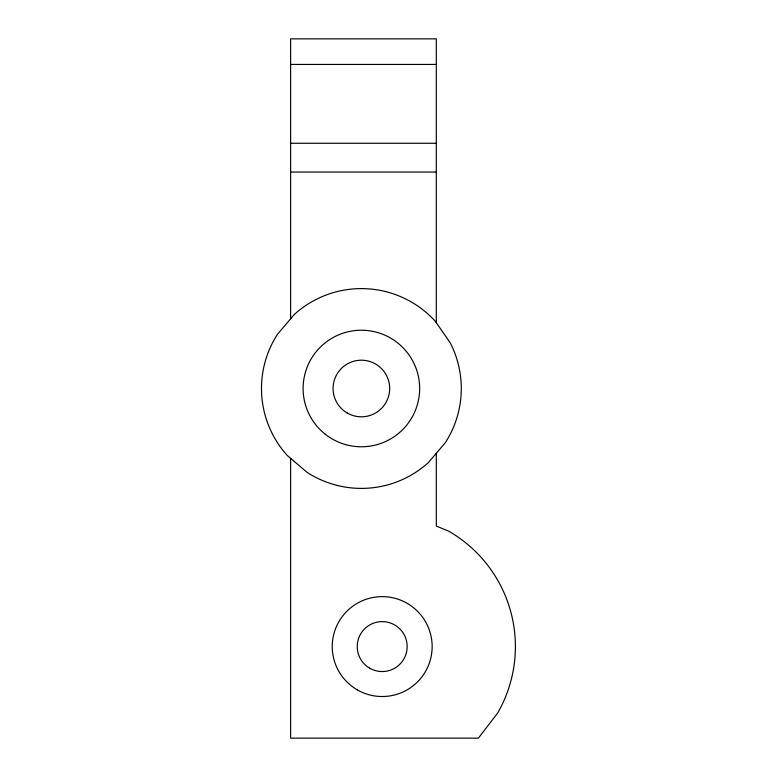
<?xml version="1.0" encoding="UTF-8"?>
<svg xmlns="http://www.w3.org/2000/svg" width="777" height="777" viewBox="0 0 777 777"><rect width="100%" height="100%" fill="white"/><g stroke="black" fill="none" stroke-linecap="round" stroke-linejoin="round"><path stroke-width="1.17" d="M290.617 64.433L436.305 64.433M290.617 143.269L436.305 143.269M290.617 172.047L436.305 172.047M436.305 322.698L436.305 38.85L290.617 38.85L290.617 318.823M436.305 453.282L436.305 526.048L448.795 531.225A133.197 133.197 0 0 1 497.552 713.179L478.379 738.15L290.617 738.15L290.617 458.343M294.366 314.413L277.476 334.285A99.903 99.903 0 0 0 287.296 455.516L307.168 472.406A99.903 99.903 0 0 0 428.399 462.587L445.289 442.715A99.903 99.903 0 0 0 450.291 342.939L435.47 321.484A99.903 99.903 0 0 0 294.366 314.413M369.706 668.201A24.971 24.971 0 0 0 407.167 646.571A24.971 24.971 0 0 0 369.706 624.951A24.971 24.971 0 0 0 369.706 668.201M347.232 413.014A28.302 28.302 0 0 0 389.685 388.5A28.302 28.302 0 0 0 347.232 363.986A28.302 28.302 0 0 0 347.232 413.014M324.757 433.828A58.275 58.275 0 0 0 418.949 397.552A58.275 58.275 0 0 0 340.433 334.12A58.275 58.275 0 0 0 324.757 433.828M357.216 689.83A49.951 49.951 0 0 0 432.148 646.571A49.951 49.951 0 0 0 357.216 603.321A49.951 49.951 0 0 0 357.216 689.83"/></g></svg>
